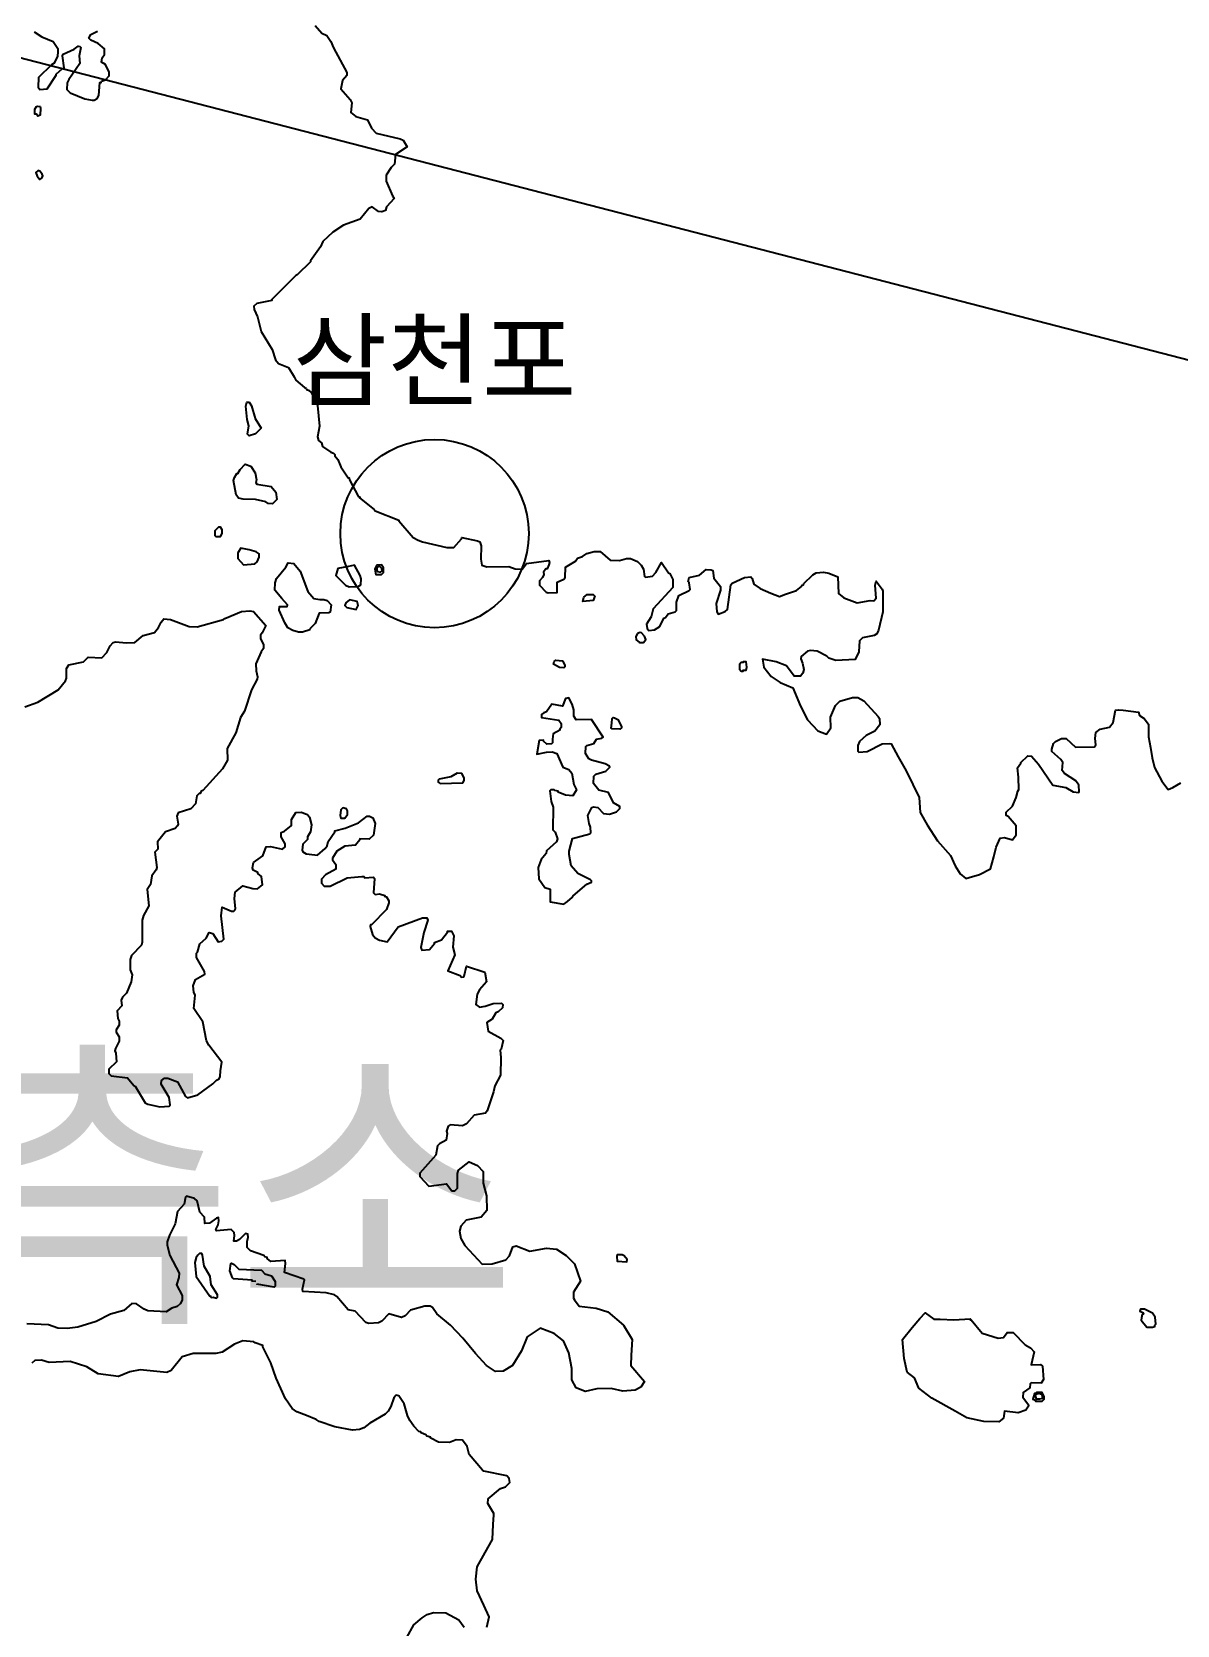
# Model space of a CAD drawing. Header units: millimetres. Extents: x -19392 to 580976, y -49129 to 736091.
# Drawn here: x 291202 to 306408, y 145260 to 166420 of the extents above; entities that cross this region are included whole.
import ezdxf
from ezdxf.enums import TextEntityAlignment as Align

# ---------------------------------------------------------------- set-up
doc = ezdxf.new("R2010")
doc.units = ezdxf.units.MM
for name, color, linetype in [('2121', 7, 'Continuous'), ('2122', 7, 'Continuous'), ('AWS', 4, 'Continuous'), ('AWS명', 2, 'Continuous'), ('관측소명', 3, 'Continuous'), ('티센', 6, 'Continuous')]:
    doc.layers.add(name, color=color, linetype=linetype)
doc.styles.get("Standard").update_dxf_attribs({"font": ''})
doc.styles.get('Standard').set_extended_font_data('Gulim')

msp = doc.modelspace()

# ---------------------------------------------------------------- linework, layer by layer
at = {"layer": '2121', "color": 7}
for points in [[(291234, 166421), (291334, 166353), (291484, 166291), (291547, 166198), (291548, 166154), (291541, 166098), (291498, 166004), (291463, 165982), (291292, 165815), (291286, 165684), (291306, 165656), (291306, 165656), (291405, 165666), (291524, 165847), (291524, 165860), (291611, 165936), (291630, 165941), (291610, 166101), (291620, 166123), (291766, 166192), (291816, 166230), (291841, 166227), (291853, 166211), (291830, 166102), (291841, 165999), (291692, 165786), (291673, 165742), (291668, 165654), (291712, 165610), (291905, 165530), (292001, 165514), (292031, 165515), (292068, 165537), (292093, 165574), (292105, 165750), (292123, 165750), (292129, 165765), (292179, 165784), (292230, 165838), (292230, 165887), (292179, 165987), (292129, 166018), (292135, 166075), (292166, 166118), (292166, 166193), (292084, 166268), (291984, 166312), (291959, 166337), (291959, 166337), (291984, 166386), (292072, 166430)], [(294964, 166503), (295051, 166403), (295120, 166372), (295173, 166292), (295207, 166209), (295384, 165879), (295385, 165842), (295328, 165773), (295304, 165666), (295429, 165523), (295449, 165478), (295436, 165348), (295505, 165298), (295657, 165254), (295712, 165140), (295774, 165075), (296093, 165001), (296131, 164982), (296187, 164894), (296032, 164794), (296032, 164794), (296019, 164665), (295975, 164621), (295908, 164516), (295908, 164438), (295990, 164242), (296014, 164208), (295910, 164095), (295897, 164050), (295847, 164031), (295803, 164037), (295719, 164095), (295678, 164073), (295560, 163931), (295341, 163855), (295197, 163762), (295067, 163635), (295033, 163564), (294900, 163379), (294900, 163367), (294725, 163193), (294706, 163187), (294389, 162868), (294389, 162855), (294189, 162814), (294151, 162776), (294152, 162732), (294196, 162638), (294247, 162440), (294391, 162202), (294435, 162065), (294479, 162015), (294479, 162015), (294609, 161961), (294686, 161841), (294705, 161794), (294823, 161696), (294843, 161689), (294848, 161671), (294877, 161662), (294911, 161629), (294968, 161530), (294996, 161458), (295020, 161186), (294995, 161042), (295008, 160995), (295049, 160963), (295063, 160914), (295171, 160837), (295208, 160827), (295227, 160807), (295227, 160788), (295264, 160743), (295303, 160643), (295404, 160499), (295417, 160496), (295418, 160469), (295535, 160254), (295560, 160241), (295554, 160232), (295748, 160079), (295760, 160058), (296074, 159937), (296074, 159925), (296074, 159925), (296267, 159704), (296332, 159670), (296389, 159647), (296712, 159574), (296805, 159574), (296905, 159687), (296911, 159706), (297117, 159663), (297149, 159647), (297170, 159596), (297164, 159418), (297175, 159338), (297244, 159317), (297537, 159321), (297618, 159289), (297712, 159286), (297768, 159358), (298068, 159401), (298075, 159373), (298068, 159341), (298044, 159291), (298025, 159287), (297994, 159244), (298000, 159216), (297984, 159174), (297944, 159129), (297944, 159071), (298032, 158978), (298057, 158969), (298176, 158973), (298177, 159112), (298177, 159112), (298264, 159153), (298282, 159175), (298287, 159311), (298420, 159392), (298448, 159432), (298515, 159454), (298569, 159492), (298666, 159520), (298749, 159518), (298880, 159406), (299006, 159401), (299099, 159426), (299149, 159426), (299243, 159386), (299290, 159338), (299324, 159283), (299337, 159189), (299349, 159177), (299443, 159193), (299487, 159240), (299564, 159371), (299654, 159236), (299672, 159225), (299712, 159148), (299713, 159041), (299451, 158758), (299426, 158652), (299364, 158552), (299370, 158496), (299396, 158471), (299471, 158477), (299471, 158477), (299539, 158524), (299595, 158634), (299617, 158644), (299651, 158690), (299744, 158716), (299763, 158735), (299763, 158847), (299794, 158934), (299931, 159001), (299944, 159016), (299931, 159104), (299918, 159123), (299931, 159172), (300068, 159204), (300155, 159280), (300223, 159277), (300243, 159267), (300256, 159167), (300344, 159055), (300344, 159005), (300288, 158829), (300295, 158718), (300313, 158687), (300407, 158721), (300438, 158749), (300481, 159077), (300500, 159098), (300662, 159175), (300749, 159181), (300768, 159159), (300787, 159087), (300787, 159087), (300874, 159027), (301013, 158968), (301131, 158922), (301208, 158954), (301356, 159002), (301423, 159054), (301429, 159072), (301449, 159078), (301454, 159095), (301571, 159208), (301617, 159238), (301713, 159245), (301785, 159232), (301905, 159184), (301912, 158961), (301981, 158904), (302162, 158836), (302331, 158868), (302381, 158865), (302412, 158900), (302401, 159073), (302411, 159127), (302492, 159019), (302499, 158994), (302500, 158719), (302445, 158475), (302420, 158428), (302385, 158404), (302232, 158374), (302189, 158331), (302184, 158186), (302133, 158083), (301877, 158073), (301786, 158104), (301786, 158104), (301758, 158129), (301627, 158197), (301540, 158203), (301502, 158194), (301415, 158127), (301411, 158096), (301436, 158037), (301453, 157953), (301437, 157903), (301409, 157862), (301322, 157865), (301222, 158002), (301085, 158052), (300903, 158089), (300903, 158089), (300920, 157985), (301019, 157859), (301138, 157780), (301304, 157708), (301409, 157463), (301502, 157285), (301640, 157139), (301752, 157094), (301812, 157179), (301805, 157317), (301873, 157473), (301929, 157530), (302098, 157581), (302167, 157581), (302248, 157537), (302437, 157328), (302455, 157301), (302462, 157219), (302393, 157131), (302281, 157075), (302193, 156994), (302169, 156943), (302169, 156868), (302182, 156856), (302293, 156863), (302494, 156963), (302587, 156970), (302612, 156963), (302706, 156792), (302706, 156792), (302809, 156607), (302900, 156425), (302983, 156252), (302998, 156055), (303089, 155889), (303225, 155677), (303399, 155480), (303460, 155344), (303528, 155238), (303603, 155178), (303645, 155190)], [(291108, 157455), (291283, 157518), (291552, 157682), (291651, 157801), (291664, 157838), (291663, 157966), (291694, 158013), (291888, 158052), (291950, 158114), (292130, 158108), (292199, 158178), (292244, 158266), (292280, 158309), (292311, 158318), (292461, 158305), (292568, 158310), (292680, 158404), (292829, 158445), (292883, 158511), (292917, 158580), (292954, 158624), (293042, 158618), (293042, 158618), (293289, 158524), (293398, 158519), (293747, 158614), (293766, 158630), (293984, 158721), (294096, 158733), (294147, 158721), (294310, 158535), (294261, 158439), (294236, 158410), (294236, 158359), (294279, 158284), (294279, 158229), (294248, 158185), (294174, 158028), (294181, 157933), (294199, 157856), (294194, 157822), (294119, 157684), (294026, 157397), (293971, 157315), (293909, 157109), (293797, 156902), (293798, 156746), (293735, 156634), (293471, 156343), (293452, 156337), (293437, 156307), (293424, 156307), (293393, 156276), (293375, 156170), (293375, 156170), (293312, 156101), (293144, 156050), (293125, 156004), (293145, 155900), (293138, 155875), (293107, 155841), (292976, 155794), (292870, 155662), (292877, 155568), (292833, 155525), (292862, 155324), (292853, 155293), (292797, 155212), (292776, 155098), (292735, 155030), (292754, 154812), (292686, 154686), (292667, 154624), (292669, 154331), (292656, 154293), (292525, 154155), (292507, 154099), (292508, 153963), (292533, 153899), (292522, 153803), (292458, 153655), (292404, 153600), (292390, 153561), (292396, 153486), (292334, 153420), (292344, 153318), (292344, 153318), (292363, 153281), (292360, 153230), (292322, 153167), (292323, 153136), (292360, 153074), (292360, 153017), (292311, 152920), (292305, 152886), (292317, 152858), (292324, 152743), (292225, 152642), (292225, 152586), (292256, 152555), (292474, 152531), (292557, 152429), (292576, 152418), (292707, 152197), (292742, 152179), (292901, 152145), (293025, 152155), (293038, 152170), (293026, 152270), (292919, 152445), (292925, 152495), (292962, 152526), (293006, 152523), (293137, 152476), (293244, 152281), (293269, 152262), (293407, 152303), (293603, 152451), (293603, 152451), (293655, 152500), (293691, 152514), (293704, 152547), (293706, 152624), (293724, 152735), (293554, 152963), (293523, 153022), (293472, 153271), (293352, 153452), (293371, 153627), (293355, 153665), (293345, 153752), (293377, 153833), (293501, 153908), (293495, 153940), (293388, 154127), (293387, 154183), (293400, 154196), (293431, 154308), (293518, 154383), (293555, 154459), (293605, 154446), (293674, 154337), (293724, 154343), (293749, 154371), (293717, 154681), (293729, 154796), (293855, 154744), (293886, 154741), (293898, 154754), (293905, 154772), (293905, 154772), (293891, 154910), (293903, 154997), (294003, 155079), (294137, 155043), (294197, 155039), (294265, 155092), (294252, 155201), (294202, 155245), (294202, 155258), (294140, 155285), (294134, 155316), (294146, 155391), (294270, 155479), (294314, 155598), (294370, 155602), (294532, 155568), (294564, 155599), (294564, 155637), (294513, 155730), (294513, 155786), (294557, 155805), (294650, 155880), (294650, 155961), (294706, 156055), (294781, 156056), (294837, 156037), (294862, 156025), (294887, 155991), (294913, 155887), (294900, 155794), (294863, 155731), (294863, 155731), (294863, 155694), (294801, 155631), (294790, 155553), (294801, 155531), (294845, 155504), (294960, 155490), (294995, 155488), (295095, 155574), (295122, 155609), (295138, 155670), (295225, 155795), (295225, 155808), (295361, 155846), (295537, 155915), (295655, 156003), (295687, 156006), (295730, 155984), (295762, 155909), (295738, 155753), (295682, 155697), (295556, 155702), (295556, 155689), (295501, 155621), (295357, 155605), (295251, 155539), (295195, 155445), (295195, 155426), (295239, 155364), (295240, 155302), (295102, 155226), (295046, 155169), (295046, 155169), (295046, 155113), (295085, 155073), (295165, 155076), (295389, 155184), (295583, 155203), (295609, 155203), (295620, 155184), (295739, 155194), (295752, 155178), (295740, 154985), (295759, 154966), (295816, 154971), (295891, 154950), (295891, 154938), (295911, 154933), (295941, 154879), (295941, 154854), (295910, 154766), (295711, 154563), (295698, 154559), (295692, 154540), (295724, 154432), (295761, 154388), (295820, 154359), (295918, 154335), (296067, 154536), (296391, 154653), (296447, 154653), (296460, 154624), (296408, 154459), (296367, 154262), (296367, 154262), (296380, 154225), (296480, 154234), (296549, 154312), (296549, 154325), (296642, 154363), (296723, 154463), (296723, 154475), (296773, 154479), (296804, 154413), (296793, 154264), (296818, 154163), (296724, 153951), (296887, 153889), (296906, 153867), (296937, 153871), (296944, 153880), (296974, 154014), (297218, 153934), (297237, 153803), (297144, 153696), (297113, 153640), (297095, 153502), (297144, 153468), (297219, 153479), (297326, 153516), (297439, 153519), (297457, 153503), (297451, 153457), (297395, 153406), (297364, 153391), (297314, 153309), (297314, 153309), (297245, 153265), (297259, 153150), (297428, 153057), (297459, 153023), (297434, 152910), (297422, 152897), (297431, 152798), (297423, 152566), (297349, 152423), (297332, 152341), (297249, 152091), (297225, 152062), (297075, 152034), (296975, 151918), (296919, 151890), (296756, 151905), (296731, 151889), (296709, 151823), (296715, 151791), (296701, 151701), (296614, 151651), (296589, 151626), (296565, 151502), (296353, 151263), (296353, 151219), (296472, 151089), (296709, 151121), (296778, 151027), (296816, 151030), (296853, 151065), (296853, 151258), (296853, 151258), (296865, 151302), (297008, 151415), (297008, 151415), (297117, 151364), (297195, 151286), (297195, 151129), (297237, 150962), (297242, 150769), (297167, 150678), (297167, 150678), (296967, 150640), (296899, 150559), (296880, 150493), (296899, 150396), (296950, 150303), (297181, 150054), (297312, 150061), (297494, 150111), (297544, 150167), (297587, 150286), (297631, 150296), (297812, 150225), (298036, 150269), (298166, 150252), (298297, 150168), (298406, 150059), (298488, 149827), (298488, 149827), (298395, 149684), (298395, 149602), (298408, 149580), (298471, 149496), (298695, 149472), (298850, 149422), (299059, 149244), (299174, 149056), (299158, 148848), (299153, 148707), (299336, 148498), (299289, 148419), (299211, 148383), (299049, 148367), (298892, 148404), (298704, 148398), (298547, 148362), (298427, 148414), (298370, 148519), (298370, 148670), (298333, 148879), (298260, 149035), (298135, 149135), (297952, 149203), (297780, 149088), (297702, 148905), (297582, 148707), (297461, 148633), (297357, 148628), (297237, 148707), (297091, 148868), (296924, 149072), (296762, 149244), (296578, 149395), (296521, 149480), (296490, 149495), (296422, 149495), (296228, 149444), (296159, 149369), (296110, 149344), (295941, 149394), (295847, 149299), (295804, 149274), (295675, 149265), (295635, 149281), (295496, 149430), (295402, 149448), (295252, 149623), (295220, 149645), (295109, 149672), (294802, 149690), (294796, 149721), (294821, 149846), (294814, 149855), (294558, 149945), (294570, 150063), (294564, 150104), (294373, 150089), (294327, 150129), (294327, 150141), (294295, 150153), (294283, 150169), (294107, 150231), (294063, 150277), (294063, 150277), (294063, 150356), (294076, 150415), (294069, 150455), (294037, 150461), (293961, 150382), (293919, 150358), (293882, 150361), (293894, 150436), (293888, 150474), (293850, 150517), (293656, 150495), (293650, 150504), (293644, 150517), (293676, 150579), (293687, 150629), (293681, 150673), (293656, 150666), (293563, 150598), (293500, 150594), (293493, 150679), (293431, 150747), (293399, 150897), (293362, 150925), (293255, 150959), (293242, 150946), (293224, 150852), (293137, 150752), (293104, 150588), (293028, 150438), (293001, 150352), (293001, 150308), (293001, 150308), (293033, 150171), (293159, 149933), (293154, 149877), (293121, 149778), (293197, 149640), (293197, 149578), (293172, 149527), (293130, 149494), (293061, 149470), (292985, 149421), (292741, 149436), (292694, 149456), (292591, 149526), (292529, 149532), (292423, 149438), (292248, 149392), (292055, 149293), (291812, 149217), (291670, 149200), (291549, 149204), (291424, 149247), (291137, 149261)], [(303645, 155190), (303785, 155231), (303929, 155306), (303974, 155465), (304004, 155593), (304059, 155713), (304115, 155719), (304222, 155691), (304272, 155757), (304272, 155876), (304165, 155998), (304140, 156013), (304140, 156057), (304221, 156139), (304269, 156252), (304292, 156336), (304307, 156357), (304304, 156521), (304289, 156645), (304331, 156706), (304331, 156719), (304425, 156807), (304475, 156802), (304569, 156696), (304757, 156415), (304932, 156384), (305026, 156328), (305101, 156319), (305107, 156328), (305101, 156416), (305063, 156472), (304915, 156570), (304882, 156609), (304890, 156717), (304862, 156759), (304862, 156759), (304743, 156865), (304743, 156896), (304767, 156969), (304793, 156996), (304874, 157034), (304936, 157034), (305061, 156922), (305311, 156923), (305330, 156950), (305321, 157036), (305329, 157116), (305386, 157161), (305511, 157186), (305560, 157248), (305591, 157411), (305628, 157417), (305690, 157410), (305897, 157387), (305909, 157343), (305972, 157300), (306028, 157225), (306029, 157056), (306029, 157056), (306054, 156917), (306077, 156781), (306107, 156652), (306205, 156471), (306289, 156357), (306350, 156383), (306456, 156446)], [(297241, 145234), (297276, 145369), (297205, 145525), (297113, 145716), (297099, 145872), (297113, 146035), (297220, 146226), (297319, 146396), (297326, 146595), (297336, 146724), (297334, 146742), (297255, 146874), (297261, 146936), (297423, 147075), (297492, 147096), (297547, 147156), (297541, 147209), (297508, 147244), (297204, 147305), (297184, 147317), (297009, 147526), (296983, 147635), (296920, 147716), (296834, 147722), (296746, 147685), (296602, 147690), (296499, 147742), (296494, 147758), (296448, 147771), (296431, 147789), (296371, 147814), (296368, 147828), (296340, 147832), (296273, 147901), (296220, 147980), (296189, 148045), (296144, 148201), (296075, 148307), (296038, 148313), (296007, 148281), (296007, 148281), (295969, 148166), (295933, 148100), (295895, 148063), (295689, 147944), (295608, 147883), (295552, 147857), (295458, 147849), (295227, 147892), (295015, 147966), (294978, 147992), (294848, 148046), (294720, 148093), (294660, 148138), (294571, 148264), (294444, 148539), (294375, 148744), (294268, 148957), (294268, 148976), (294167, 149010), (294149, 149025), (294005, 149037), (293893, 148993), (293730, 148886), (293644, 148868), (293343, 148866), (293200, 148822), (293050, 148641), (292994, 148615), (292641, 148650), (292504, 148623), (292351, 148563), (292351, 148563), (292082, 148599), (291932, 148693), (291713, 148761), (291432, 148748), (291332, 148778), (291244, 148775), (291201, 148740)], [(296180, 145096), (296273, 145265), (296383, 145357), (296452, 145400), (296535, 145429), (296697, 145425), (296872, 145333), (296943, 145234)]]:
    msp.add_lwpolyline(points, dxfattribs=at)
at = {"layer": '2122', "color": 7}
for points in [[(291244, 165378), (291244, 165396), (291263, 165428), (291282, 165434), (291313, 165428), (291319, 165409), (291313, 165316), (291282, 165303), (291263, 165328), (291244, 165328), (291244, 165378), (291244, 165378)], [(291340, 164529), (291308, 164572), (291285, 164578), (291257, 164552), (291271, 164503), (291306, 164460), (291335, 164477), (291346, 164510), (291340, 164532), (291340, 164532)], [(294059, 161274), (294044, 161451), (294056, 161501), (294088, 161501), (294119, 161455), (294165, 161285), (294245, 161159), (294170, 161080), (294089, 161055), (294064, 161077), (294082, 161189), (294059, 161274), (294059, 161274)], [(294188, 160414), (294379, 160384), (294441, 160309), (294454, 160210), (294398, 160153), (294339, 160157), (294311, 160177), (294172, 160209), (294007, 160215), (293948, 160226), (293917, 160270), (293881, 160462), (293891, 160501), (293925, 160553), (293938, 160556), (293970, 160607), (294034, 160677), (294109, 160652), (294169, 160564), (294184, 160473), (294178, 160436), (294188, 160414), (294188, 160414)], [(293705, 159720), (293731, 159758), (293731, 159807), (293705, 159844), (293681, 159844), (293630, 159794), (293631, 159732), (293643, 159719), (293705, 159720), (293705, 159720)], [(294086, 159541), (293975, 159564), (293938, 159502), (293938, 159427), (294014, 159340), (294164, 159356), (294195, 159384), (294221, 159443), (294219, 159487), (294182, 159515), (294086, 159541), (294086, 159541)], [(294522, 158895), (294427, 159004), (294433, 159103), (294451, 159160), (294576, 159311), (294607, 159367), (294682, 159361), (294763, 159258), (294865, 158986), (294946, 158893), (295024, 158881), (295080, 158884), (295121, 158869), (295177, 158812), (295165, 158713), (295146, 158703), (295015, 158700), (294966, 158562), (294899, 158498), (294891, 158478), (294797, 158449), (294741, 158449), (294666, 158470), (294603, 158507), (294559, 158570), (294484, 158741), (294490, 158791), (294590, 158791), (294597, 158810), (294522, 158895), (294522, 158895)], [(295405, 159322), (295263, 159294), (295238, 159201), (295366, 159074), (295414, 159051), (295535, 159054), (295570, 159076), (295576, 159156), (295563, 159201), (295488, 159338), (295405, 159322), (295405, 159322)], [(295845, 159214), (295869, 159240), (295869, 159302), (295843, 159340), (295781, 159339), (295757, 159290), (295769, 159214), (295845, 159214), (295845, 159214)], [(295800, 159317), (295781, 159298), (295781, 159274), (295782, 159271), (295792, 159252), (295833, 159243), (295854, 159263), (295851, 159295), (295822, 159320), (295800, 159317), (295800, 159317)], [(298602, 158950), (298657, 158949), (298676, 158927), (298657, 158868), (298519, 158855), (298532, 158912), (298576, 158949), (298602, 158950), (298602, 158950)], [(295509, 158751), (295533, 158802), (295521, 158857), (295421, 158876), (295370, 158838), (295359, 158801), (295383, 158776), (295509, 158751), (295509, 158751)], [(299245, 158431), (299221, 158392), (299227, 158346), (299266, 158315), (299276, 158312), (299325, 158309), (299352, 158349), (299335, 158396), (299334, 158398), (299298, 158438), (299279, 158444), (299245, 158431), (299245, 158431)], [(298205, 158072), (298247, 158067), (298279, 158011), (298279, 157986), (298267, 157974), (298207, 157980), (298129, 158023), (298135, 158060), (298160, 158076), (298205, 158072), (298205, 158072)], [(300647, 157932), (300647, 157944), (300685, 157945), (300696, 157981), (300685, 158056), (300647, 158056), (300647, 158043), (300621, 158043), (300597, 158019), (300597, 157957), (300622, 157932), (300647, 157932), (300647, 157932)], [(298096, 156198), (298123, 156124), (298118, 155824), (298150, 155793), (298181, 155705), (298166, 155665), (298037, 155542), (298031, 155509), (297963, 155429), (297926, 155324), (297933, 155173), (298014, 155055), (298083, 155036), (298084, 154865), (298265, 154837), (298316, 154871), (298382, 154930), (298388, 154948), (298570, 155101), (298632, 155126), (298632, 155145), (298620, 155160), (298451, 155244), (298363, 155343), (298337, 155493), (298338, 155540), (298381, 155706), (298612, 155769), (298624, 155782), (298618, 155859), (298600, 155909), (298600, 155909), (298586, 156013), (298635, 156119), (298658, 156130), (298717, 156120), (298792, 156038), (298873, 156033), (298966, 156064), (299011, 156108), (299010, 156133), (298923, 156183), (298860, 156320), (298728, 156351), (298659, 156438), (298665, 156537), (298690, 156563), (298821, 156601), (298877, 156654), (298871, 156667), (298814, 156701), (298633, 156747), (298596, 156765), (298552, 156837), (298557, 156931), (298570, 156943), (298662, 156971), (298701, 157025), (298770, 157038), (298788, 157054), (298631, 157288), (298431, 157284), (298400, 157331), (298400, 157331), (298400, 157417), (298375, 157492), (298330, 157574), (298287, 157568), (298249, 157467), (298106, 157491), (298037, 157392), (297998, 157378), (297969, 157354), (297969, 157316), (298200, 157280), (298232, 157235), (298232, 157180), (298213, 157161), (298213, 157148), (298126, 157098), (298113, 157026), (298115, 156979), (298102, 156963), (298039, 156961), (297995, 157001), (297995, 157014), (297938, 157010), (297908, 156829), (298037, 156855), (298110, 156857), (298171, 156837), (298252, 156655), (298333, 156624), (298372, 156574), (298396, 156427), (298396, 156427), (298435, 156356), (298385, 156274), (298288, 156281), (298190, 156325), (298190, 156338), (298146, 156344), (298135, 156355), (298091, 156354), (298078, 156342), (298096, 156198), (298096, 156198)], [(298901, 157241), (298906, 157301), (298919, 157313), (298937, 157310), (298982, 157287), (299032, 157195), (299032, 157176), (299007, 157161), (298907, 157163), (298894, 157175), (298901, 157241), (298901, 157241)], [(296767, 156525), (296610, 156494), (296598, 156481), (296598, 156455), (296623, 156440), (296924, 156448), (296941, 156476), (296941, 156513), (296909, 156569), (296847, 156576), (296767, 156525), (296767, 156525)], [(295356, 155976), (295393, 156027), (295392, 156077), (295380, 156102), (295330, 156115), (295305, 156089), (295294, 156014), (295305, 155976), (295356, 155976), (295356, 155976)], [(293385, 149890), (293565, 149630), (293577, 149630), (293584, 149611), (293609, 149614), (293653, 149601), (293666, 149614), (293666, 149645), (293584, 149779), (293571, 149892), (293489, 150029), (293470, 150172), (293457, 150194), (293426, 150197), (293405, 150176), (293383, 150141), (293364, 150078), (293385, 149890), (293385, 149890)], [(294177, 149825), (294127, 149828), (294127, 149840), (293878, 149859), (293865, 149871), (293833, 149968), (293845, 150062), (293851, 150067), (293889, 150052), (293952, 149987), (294252, 149975), (294295, 149925), (294383, 149898), (294433, 149826), (294433, 149763), (294421, 149751), (294190, 149787), (294190, 149787)], [(299038, 150179), (298974, 150179), (298968, 150157), (298975, 150094), (299100, 150085), (299106, 150116), (299068, 150167), (299038, 150179), (299038, 150179)], [(305935, 149340), (305931, 149309), (306008, 149216), (306081, 149216), (306112, 149226), (306112, 149245), (306125, 149257), (306118, 149351), (306081, 149404), (305974, 149456), (305924, 149456), (305912, 149430), (305955, 149412), (305962, 149391), (305943, 149384), (305935, 149340), (305935, 149340)], [(304616, 148236), (304641, 148261), (304641, 148298), (304615, 148349), (304540, 148349), (304540, 148336), (304516, 148336), (304491, 148261), (304529, 148248), (304529, 148236), (304616, 148236), (304616, 148236)], [(304523, 148308), (304535, 148268), (304585, 148264), (304587, 148264), (304625, 148277), (304618, 148317), (304571, 148335), (304565, 148334), (304534, 148325), (304523, 148308), (304523, 148308)]]:
    msp.add_lwpolyline(points, dxfattribs=at)
msp.add_lwpolyline([(303262, 149325), (303445, 149313), (303662, 149329), (303662, 149317), (303675, 149314), (303819, 149140), (304033, 149071), (304101, 149081), (304150, 149147), (304232, 149147), (304389, 148982), (304463, 148942), (304508, 148892), (304471, 148717), (304596, 148720), (304621, 148698), (304634, 148524), (304603, 148476), (304471, 148479), (304459, 148466), (304453, 148411), (304366, 148348), (304360, 148286), (304435, 148186), (304435, 148167), (304398, 148116), (304298, 148079), (304117, 148103), (304101, 148011), (304043, 147959), (303842, 147965), (303842, 147965), (303617, 148012), (303461, 148101), (303153, 148273), (302980, 148409), (302923, 148545), (302824, 148618), (302782, 148801), (302761, 149056), (302892, 149213), (302991, 149333), (303064, 149406), (303179, 149323)], close=True, dxfattribs=at)
at = {"layer": 'AWS'}
msp.add_circle((296549, 159757), 1250, dxfattribs=at)
at = {"layer": '티센'}
msp.add_lwpolyline([(259890, 174144), (306710, 162026)], dxfattribs=at)

# ---------------------------------------------------------------- texts
at = {"layer": 'AWS명'}
msp.add_text('삼천포', height=1000, dxfattribs=at).set_placement((296549, 161257), align=Align.BOTTOM_CENTER)
at = {"layer": '관측소명'}
msp.add_text('남해기상관측소', height=3000, dxfattribs=at).set_placement((284485, 148677), align=Align.BOTTOM_CENTER)

doc.saveas('drawing.dxf')
